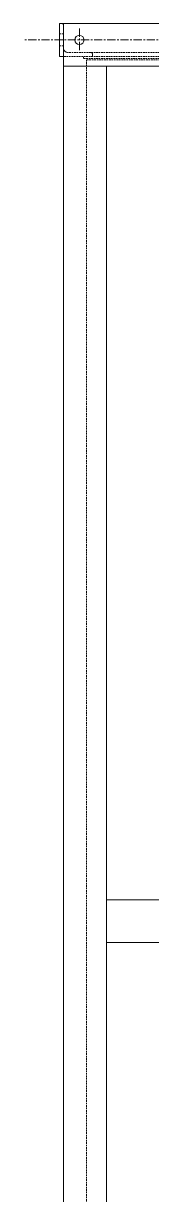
# Model space of a CAD drawing. Header units: inches. Extents: x 209270 to 234360, y -180214 to -150194.
# Drawn here: x 219374 to 219569, y -161516 to -159739 of the extents above; entities that cross this region are included whole.
import ezdxf

# ---------------------------------------------------------------- set-up
doc = ezdxf.new("R2010")
doc.units = ezdxf.units.IN
doc.header["$LTSCALE"] = 10
doc.header["$MEASUREMENT"] = 0
doc.linetypes.add('CENTER', pattern=[2, 1.25, -0.25, 0.25, -0.25])
doc.linetypes.add('HIDDEN', pattern=[0.375, 0.25, -0.125])
doc.layers.add('$AUDIT_BAD_LAYER1', color=7, linetype='Continuous')
for name, color, linetype, lineweight in [('CEN', 1, 'CENTER', 9), ('HIDDDEN', 3, 'HIDDEN', 9), ('MAIN OBJECT', 2, 'Continuous', 18)]:
    doc.layers.add(name, color=color, linetype=linetype, lineweight=lineweight)

# ---------------------------------------------------------------- blocks, each defined once
blk = doc.blocks.new('A$Cdf87a385')
at = {"layer": 'CEN'}
for p, q in [((-147.6, -1817.4), (-147.6, -1783.4)), ((-1602.4, -1800.2), (-62.6, -1800.2))]:
    blk.add_line(p, q, dxfattribs=at)
at = {"layer": 'HIDDDEN'}
for p, q in [((-158.6, -1770.2), (-158.6, 1770.2)), ((-1619.3, -1772.2), (-153.9, -1772.2)), ((-1619.3, -1775.2), (-123.6, -1775.2)), ((-158.9, -1770.2), (-911, -1770.2)), ((-167.6, -1775.2), (-167.6, -1778.2)), ((-153.6, -1772.2), (-153.6, -1775.2)), ((-1619.3, -1781.2), (-165.6, -1781.2)), ((-164.6, -1781.2), (-129.6, -1781.2)), ((-123.6, -1787.2), (-123.6, -1822.2)), ((-117.6, -1791.2), (-123.4, -1791.2)), ((-117.6, -1791.2), (-122.6, -1791.2)), ((-117.6, -1809.2), (-123.4, -1809.2)), ((-117.6, -1809.2), (-122.6, -1809.2))]:
    blk.add_line(p, q, dxfattribs=at)
at = {"layer": 'MAIN OBJECT'}
for p, q in [((-123.6, -1825.2), (-123.6, 1825.2)), ((-188.6, -1760.2), (-188.6, 1760.2)), ((-188.6, -430.7), (-880.7, -430.7)), ((-188.6, -495.7), (-880.7, -495.7)), ((-123.6, -1760.2), (-1619.3, -1760.2)), ((-122.6, -1775.2), (-117.6, -1775.2)), ((-117.6, -1825.2), (-117.6, -1775.2)), ((-117.6, -1825.2), (-1619.3, -1825.2)), ((-120.6, -1825.2), (-117.6, -1825.2))]:
    blk.add_line(p, q, dxfattribs=at)
blk.add_circle((-147.6, -1800.2), 7, dxfattribs=at)
at = {"layer": 'MAIN OBJECT', "ltscale": 0.5}
for centre, radius, start, end in [((-164.6, -1778.2), 3, 179.9999, 269.9999), ((-129.6, -1787.2), 6, 359.9999, 89.9999), ((-120.6, -1822.2), 3, 179.9999, 269.9998)]:
    blk.add_arc(centre, radius, start, end, dxfattribs=at)

msp = doc.modelspace()

# ---------------------------------------------------------------- block references
at = {"layer": '$AUDIT_BAD_LAYER1', "color": 1, "rotation": 180.0000473434895}
msp.add_blockref('A$Cdf87a385', (219311.9, -161564.7, 0.8), dxfattribs=at)

doc.saveas('drawing.dxf')
